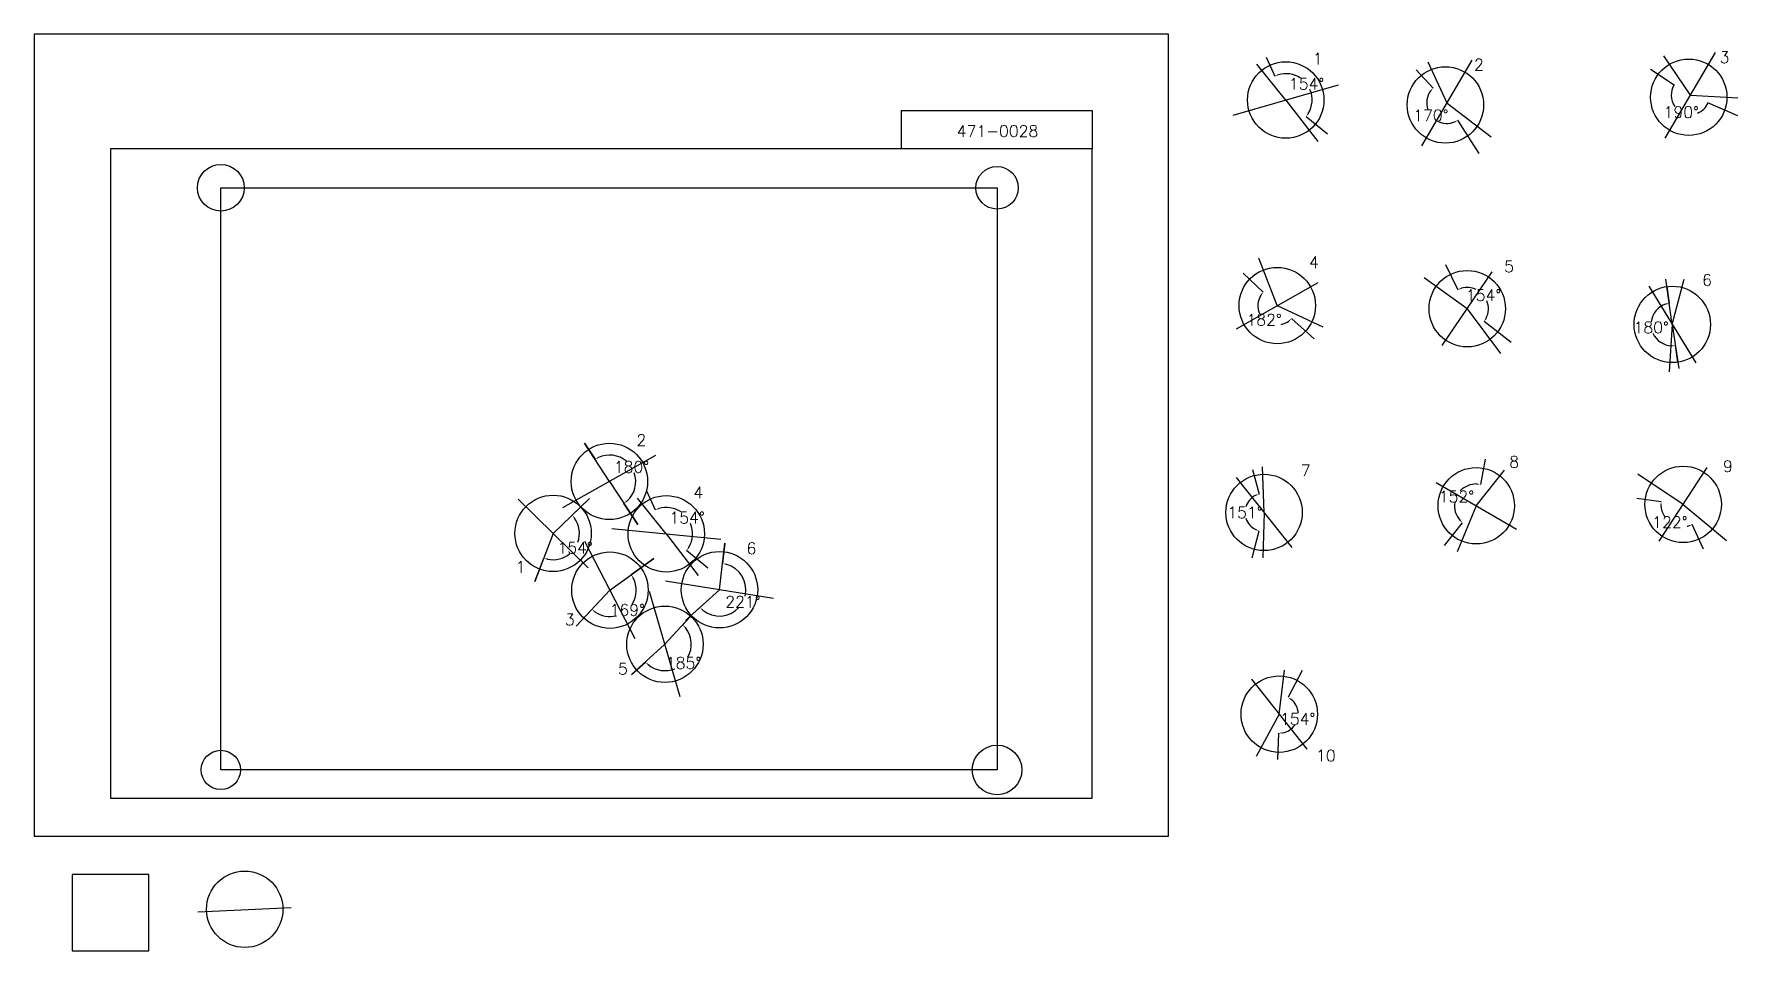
# Model space of a CAD drawing. Extents: x 0 to 2230150, y -150000 to 1050000.
import ezdxf

# ---------------------------------------------------------------- set-up
doc = ezdxf.new("R2010")
doc.units = 0
doc.header["$MEASUREMENT"] = 0
doc.layers.get('0').update_dxf_attribs({"linetype": 'CONTINUOUS'})
doc.layers.get('Defpoints').update_dxf_attribs({"linetype": 'CONTINUOUS'})
for name, color, linetype in [('_0-0_', 7, 'CONTINUOUS'), ('_0-1_V-nasSTD', 7, 'CONTINUOUS'), ('_0-2_番号', 7, 'CONTINUOUS'), ('ADD_LINE', 7, 'CONTINUOUS'), ('文字', 7, 'CONTINUOUS'), ('画像', 7, 'CONTINUOUS')]:
    doc.layers.add(name, color=color, linetype=linetype)
doc.layers.add('位置合わせ用', color=7, linetype='CONTINUOUS', plot=False)
doc.styles.get("Standard").update_dxf_attribs({"font": 'txt', "height": 15000, "bigfont": 'bigfont.shx'})
doc.dimstyles.get("Standard").update_dxf_attribs({"dimtxt": 0.18, "dimasz": 0.18, "dimexe": 0.18, "dimexo": 0.0625, "dimgap": 0.09, "dimtad": 0, "dimtih": 1, "dimtoh": 1, "dimdec": 4, "dimzin": 0, "dimdsep": 46, "dimtxsty": 'Standard', "dimcen": 0.09, "dimadec": 0, "dimazin": 0, "dimtfac": 1, "dimtdec": 4, "dimtofl": 0, "dimtmove": 0, "dimatfit": 3, "dimfxl": 1, "dimtolj": 1, "dimtzin": 0, "dimarcsym": 0})
picture_1 = doc.add_image_def('image1.jpg', size_in_pixel=(800, 600))

# ---------------------------------------------------------------- blocks, each defined once
blk = doc.blocks.new('-000-CCURVE_ORG002')
at = {"layer": '_0-0_', "color": 5, "linetype": 'Continuous'}
for p, q in [((30, -10), (10, -10)), ((10, -10), (10, -30)), ((30, -30), (30, -10)), ((10, -30), (30, -30))]:
    blk.add_line(p, q, dxfattribs=at)
blk = doc.blocks.new('-008-$$ATRU$$11$$背景色$$色$$0_0_0')
at = {"layer": '_0-2_番号'}
blk.add_blockref('-000-CCURVE_ORG002', (0, 0), dxfattribs=at)
blk = doc.blocks.new('*D27')
at = {"layer": 'ADD_LINE', "color": 0, "linetype": 'Continuous', "lineweight": -2}
for p, q in [((1612482, 1019756), (1623866, 995044)), ((1692790, 918934), (1664951, 941812))]:
    blk.add_line(p, q, dxfattribs=at)
for start, end in [(55.935441, 106.423298), (328.898292, 23.176446)]:
    blk.add_arc((1638300, 963714), 34496, start, end, dxfattribs=at)
at = {"layer": 'ADD_LINE', "color": 0}
for points in [[(1628254, 997582), (1628840, 996022), (1623866, 995045)], [(1667157, 946376), (1668518, 945414), (1664951, 941812)]]:
    blk.add_solid(points, dxfattribs=at)
at = {"layer": 'Defpoints', "color": 0}
for p in [(1612482, 1019756), (1638300, 963714), (1672046, 970868), (1692790, 918934)]:
    blk.add_point(p, dxfattribs=at)
at = {"layer": 'ADD_LINE', "color": 0, "linetype": 'Continuous', "insert": (1665608, 984790), "char_height": 15000, "attachment_point": 5}
blk.add_mtext('\\A1;154%%d', dxfattribs=at)
blk = doc.blocks.new('*D28')
at = {"color": 0, "linetype": 'Continuous', "lineweight": -2}
for p, q in [((1809179, 1003391), (1831324, 979396)), ((1891517, 893504), (1863720, 937271))]:
    blk.add_line(p, q, dxfattribs=at)
for start, end in [(143.458517, 199.177328), (242.968088, 291.666013)]:
    blk.add_arc((1849418, 959791), 26678, start, end, dxfattribs=at)
at = {"color": 0}
for points in [[(1828604, 975119), (1827364, 976233), (1831324, 979396)], [(1859646, 934256), (1858888, 935740), (1863721, 937271)]]:
    blk.add_solid(points, dxfattribs=at)
at = {"layer": 'Defpoints', "color": 0}
for p in [(1809179, 1003391), (1849418, 959791), (1823088, 955491), (1891518, 893504)]:
    blk.add_point(p, dxfattribs=at)
at = {"color": 0, "linetype": 'Continuous', "insert": (1828270, 943528), "char_height": 15000, "attachment_point": 5}
blk.add_mtext('\\A1;170%%d', dxfattribs=at)
blk = doc.blocks.new('*D31')
at = {"layer": 'ADD_LINE', "color": 0, "linetype": 'Continuous', "lineweight": -2}
for p, q in [((2115662, 1004203), (2146913, 983688)), ((2230150, 942907), (2190978, 959896))]:
    blk.add_line(p, q, dxfattribs=at)
for start, end in [(146.716384, 215.556167), (291.744567, 336.55299)]:
    blk.add_arc((2167922, 969896), 25131, start, end, dxfattribs=at)
at = {"layer": 'ADD_LINE', "color": 0}
for points in [[(2146913, 983688), (2146913, 983688), (2146913, 983688)], [(2190978, 959896), (2190978, 959896), (2190978, 959896)]]:
    blk.add_solid(points, dxfattribs=at)
at = {"layer": 'Defpoints', "color": 0}
for p in [(2115662, 1004204), (2167922, 969896), (2146156, 957332), (2230150, 942907)]:
    blk.add_point(p, dxfattribs=at)
at = {"layer": 'ADD_LINE', "color": 0, "linetype": 'Continuous', "insert": (2155982, 947782), "char_height": 15000, "attachment_point": 5}
blk.add_mtext('\\A1;190%%d', dxfattribs=at)
blk = doc.blocks.new('*D492')
at = {"color": 0, "linetype": 'Continuous', "lineweight": -2}
for p, q in [((1582560, 737261), (1608834, 712185)), ((1675657, 651191), (1646046, 677753))]:
    blk.add_line(p, q, dxfattribs=at)
for start, end in [(147.654398, 205.986177), (282.024317, 306.788949)]:
    blk.add_arc((1627174, 694681), 25352, start, end, dxfattribs=at)
at = {"color": 0}
for points in [[(1606412, 707733), (1605099, 708759), (1608834, 712185)], [(1642919, 673763), (1641794, 674993), (1646046, 677753)]]:
    blk.add_solid(points, dxfattribs=at)
at = {"layer": 'Defpoints', "color": 0}
for p in [(1582560, 737262), (1627174, 694681), (1602920, 687300), (1675658, 651190)]:
    blk.add_point(p, dxfattribs=at)
at = {"color": 0, "linetype": 'Continuous', "insert": (1609955, 676073), "char_height": 15000, "attachment_point": 5}
blk.add_mtext('\\A1;182%%d', dxfattribs=at)
blk = doc.blocks.new('*D493')
at = {"color": 0, "linetype": 'Continuous', "lineweight": -2}
for p, q in [((1847215, 748386), (1863522, 715452)), ((1933285, 646506), (1897834, 673710))]:
    blk.add_line(p, q, dxfattribs=at)
for start, end in [(64.877904, 105.999917), (332.840982, 21.383423)]:
    blk.add_arc((1875830, 690596), 27737, start, end, dxfattribs=at)
at = {"color": 0}
for points in [[(1867883, 718035), (1868485, 716481), (1863522, 715453)], [(1899804, 678380), (1901213, 677489), (1897835, 673710)]]:
    blk.add_solid(points, dxfattribs=at)
at = {"layer": 'Defpoints', "color": 0}
for p in [(1847214, 748386), (1887525, 715747), (1875830, 690596), (1933286, 646506)]:
    blk.add_point(p, dxfattribs=at)
at = {"color": 0, "linetype": 'Continuous', "insert": (1897257, 708209), "char_height": 15000, "attachment_point": 5}
blk.add_mtext('\\A1;154%%d', dxfattribs=at)
blk = doc.blocks.new('*D494')
at = {"color": 0, "linetype": 'Continuous', "lineweight": -2}
for p, q in [((2097719, 442479), (2129651, 438247)), ((2185031, 375777), (2170441, 407971))]:
    blk.add_line(p, q, dxfattribs=at)
for start, end in [(182.32444, 213.011449), (280.28229, 284.506363)]:
    blk.add_arc((2158450, 434431), 29051, start, end, dxfattribs=at)
at = {"color": 0}
for points in [[(2130255, 433215), (2128590, 433290), (2129651, 438247)], [(2166004, 405520), (2165449, 407092), (2170441, 407970)]]:
    blk.add_solid(points, dxfattribs=at)
at = {"layer": 'Defpoints', "color": 0}
for p in [(2097719, 442479), (2158450, 434431), (2134111, 418569), (2185032, 375776)]:
    blk.add_point(p, dxfattribs=at)
at = {"color": 0, "linetype": 'Continuous', "insert": (2141135, 411104), "char_height": 15000, "attachment_point": 5}
blk.add_mtext('\\A1;122%%d', dxfattribs=at)
blk = doc.blocks.new('*D495')
at = {"color": 0, "linetype": 'Continuous', "lineweight": -2}
for p, q in [((1899485, 493442), (1893065, 460614)), ((1845899, 380648), (1869761, 410403))]:
    blk.add_line(p, q, dxfattribs=at)
for start, end in [(88.997379, 136.834749), (170.916699, 221.208715)]:
    blk.add_arc((1887594, 432640), 28505, start, end, dxfattribs=at)
at = {"color": 0}
for points in [[(1888005, 460311), (1888181, 461969), (1893065, 460615)], [(1865573, 413259), (1866726, 414463), (1869761, 410403)]]:
    blk.add_solid(points, dxfattribs=at)
at = {"layer": 'Defpoints', "color": 0}
for p in [(1899486, 493442), (1869381, 454567), (1887594, 432640), (1845899, 380648)]:
    blk.add_point(p, dxfattribs=at)
at = {"color": 0, "linetype": 'Continuous', "insert": (1861739, 444640), "char_height": 15000, "attachment_point": 5}
blk.add_mtext('\\A1;152%%d', dxfattribs=at)
blk = doc.blocks.new('*D496')
at = {"color": 0, "linetype": 'Continuous', "lineweight": -2}
for p, q in [((1594921, 479957), (1603443, 448007)), ((1594453, 364310), (1603625, 399771))]:
    blk.add_line(p, q, dxfattribs=at)
for start, end in [(116.442259, 162.722612), (197.730428, 243.989803)]:
    blk.add_arc((1609870, 423913), 24936, start, end, dxfattribs=at)
at = {"color": 0}
for points in [[(1599060, 445461), (1598471, 447020), (1603443, 448007)], [(1598646, 400720), (1599223, 402284), (1603625, 399771)]]:
    blk.add_solid(points, dxfattribs=at)
at = {"layer": 'Defpoints', "color": 0}
for p in [(1594921, 479958), (1587247, 434403), (1609870, 423913), (1594453, 364310)]:
    blk.add_point(p, dxfattribs=at)
at = {"color": 0, "linetype": 'Continuous', "insert": (1584933, 423819), "char_height": 15000, "attachment_point": 5}
blk.add_mtext('\\A1;151%%d', dxfattribs=at)
blk = doc.blocks.new('*D497')
at = {"color": 0, "linetype": 'Continuous', "lineweight": -2}
for p, q in [((2137280, 719501), (2140368, 697666)), ((2151611, 620534), (2148379, 642348))]:
    blk.add_line(p, q, dxfattribs=at)
for start, end in [(108.314688, 172.816777), (204.310121, 268.164898)]:
    blk.add_arc((2144282, 669994), 27948, start, end, dxfattribs=at)
at = {"color": 0}
for points in [[(2135690, 695715), (2135310, 697337), (2140368, 697666)], [(2143435, 641228), (2143339, 642892), (2148379, 642348)]]:
    blk.add_solid(points, dxfattribs=at)
at = {"layer": 'Defpoints', "color": 0}
for p in [(2137280, 719501), (2144282, 669994), (2122350, 652671), (2151611, 620534)]:
    blk.add_point(p, dxfattribs=at)
at = {"color": 0, "linetype": 'Continuous', "insert": (2116623, 665988), "char_height": 15000, "attachment_point": 5}
blk.add_mtext('\\A1;180%%d', dxfattribs=at)
blk = doc.blocks.new('*D662')
at = {"color": 0, "linetype": 'Continuous', "lineweight": -2}
for p, q in [((1659684, 217062), (1641346, 182000)), ((1628066, 100544), (1629066, 134978))]:
    blk.add_line(p, q, dxfattribs=at)
for start, end in [(2.755917, 50.881259), (279.845571, 326.395586)]:
    blk.add_arc((1629789, 159904), 24936, start, end, dxfattribs=at)
at = {"color": 0}
for points in [[(1645980, 179947), (1645064, 178555), (1641346, 182001)], [(1633993, 136166), (1634112, 134504), (1629066, 134978)]]:
    blk.add_solid(points, dxfattribs=at)
at = {"layer": 'Defpoints', "color": 0}
for p in [(1659684, 217062), (1629789, 159904), (1648804, 143771), (1628066, 100544)]:
    blk.add_point(p, dxfattribs=at)
at = {"color": 0, "linetype": 'Continuous', "insert": (1653916, 153603), "char_height": 15000, "attachment_point": 5}
blk.add_mtext('\\A1;154%%d', dxfattribs=at)
blk = doc.blocks.new('*D665')
at = {"layer": 'ADD_LINE', "color": 0, "linetype": 'Continuous', "lineweight": -2}
for p, q in [((727201, 442319), (704271, 420371)), ((655553, 333498), (667165, 364247))]:
    blk.add_line(p, q, dxfattribs=at)
for start, end in [(340.482736, 35.434429), (257.623915, 309.741757)]:
    blk.add_arc((679351, 396518), 34496, start, end, dxfattribs=at)
at = {"layer": 'ADD_LINE', "color": 0}
for points in [[(708100, 417049), (706815, 415987), (704271, 420371)], [(672195, 363623), (671721, 362026), (667165, 364247)]]:
    blk.add_solid(points, dxfattribs=at)
at = {"layer": 'Defpoints', "color": 0}
for p in [(727202, 442320), (679351, 396518), (713533, 391878), (655552, 333498)]:
    blk.add_point(p, dxfattribs=at)
at = {"layer": 'ADD_LINE', "color": 0, "linetype": 'Continuous', "insert": (708126, 377494), "char_height": 15000, "attachment_point": 5}
blk.add_mtext('\\A1;154%%d', dxfattribs=at)
blk = doc.blocks.new('*D668')
at = {"layer": 'ADD_LINE', "color": 0, "linetype": 'Continuous', "lineweight": -2}
for p, q in [((720563, 514568), (734286, 493417)), ((790113, 408144), (772017, 435658))]:
    blk.add_line(p, q, dxfattribs=at)
for start, end in [(49.846839, 114.664842), (311.644624, 19.237246)]:
    blk.add_arc((753062, 464479), 34496, start, end, dxfattribs=at)
at = {"layer": 'ADD_LINE', "color": 0}
for points in [[(738265, 496557), (739069, 495097), (734286, 493417)], [(775478, 439362), (776492, 438040), (772017, 435658)]]:
    blk.add_solid(points, dxfattribs=at)
at = {"layer": 'Defpoints', "color": 0}
for p in [(720562, 514568), (768672, 495241), (753062, 464479), (790113, 408144)]:
    blk.add_point(p, dxfattribs=at)
at = {"layer": 'ADD_LINE', "color": 0, "linetype": 'Continuous', "insert": (781942, 483344), "char_height": 15000, "attachment_point": 5}
blk.add_mtext('\\A1;180%%d', dxfattribs=at)
blk = doc.blocks.new('*D671')
at = {"layer": 'ADD_LINE', "color": 0, "linetype": 'Continuous', "lineweight": -2}
for p, q in [((801669, 451975), (813054, 427263)), ((881978, 351153), (854138, 374031))]:
    blk.add_line(p, q, dxfattribs=at)
for start, end in [(55.935441, 106.423298), (328.898292, 23.176446)]:
    blk.add_arc((827488, 395933), 34496, start, end, dxfattribs=at)
at = {"layer": 'ADD_LINE', "color": 0}
for points in [[(817442, 429801), (818028, 428241), (813054, 427264)], [(856344, 378595), (857705, 377633), (854138, 374031)]]:
    blk.add_solid(points, dxfattribs=at)
at = {"layer": 'Defpoints', "color": 0}
for p in [(801669, 451976), (861233, 403087), (827488, 395933), (881978, 351152)]:
    blk.add_point(p, dxfattribs=at)
at = {"layer": 'ADD_LINE', "color": 0, "linetype": 'Continuous', "insert": (854796, 417009), "char_height": 15000, "attachment_point": 5}
blk.add_mtext('\\A1;154%%d', dxfattribs=at)
blk = doc.blocks.new('*D674')
at = {"layer": 'ADD_LINE', "color": 0, "linetype": 'Continuous', "lineweight": -2}
for p, q in [((810991, 363471), (781690, 342337)), ((709346, 274941), (730091, 297019))]:
    blk.add_line(p, q, dxfattribs=at)
for start, end in [(327.728359, 27.489541), (235.094614, 284.355306)]:
    blk.add_arc((753712, 322158), 34496, start, end, dxfattribs=at)
at = {"layer": 'ADD_LINE', "color": 0}
for points in [[(785023, 338518), (783604, 337643), (781690, 342337)], [(734498, 294515), (733448, 293221), (730091, 297019)]]:
    blk.add_solid(points, dxfattribs=at)
at = {"layer": 'Defpoints', "color": 0}
for p in [(810992, 363472), (753712, 322158), (709346, 274941), (761544, 288563)]:
    blk.add_point(p, dxfattribs=at)
at = {"layer": 'ADD_LINE', "color": 0, "linetype": 'Continuous', "insert": (776476, 296239), "char_height": 15000, "attachment_point": 5}
blk.add_mtext('\\A1;169%%d', dxfattribs=at)
blk = doc.blocks.new('*D677')
at = {"layer": 'ADD_LINE', "color": 0, "linetype": 'Continuous', "lineweight": -2}
for p, q in [((904221, 383626), (901136, 357009)), ((852509, 282448), (871554, 299634))]:
    blk.add_line(p, q, dxfattribs=at)
for start, end in [(346.063753, 75.075947), (230.373823, 317.49263)]:
    blk.add_arc((897164, 322743), 34496, start, end, dxfattribs=at)
at = {"layer": 'ADD_LINE', "color": 0}
for points in [[(906204, 356894), (905893, 355257), (901136, 357010)], [(875740, 296776), (874587, 295573), (871554, 299634)]]:
    blk.add_solid(points, dxfattribs=at)
at = {"layer": 'Defpoints', "color": 0}
for p in [(904221, 383626), (897164, 322743), (931176, 328504), (852508, 282448)]:
    blk.add_point(p, dxfattribs=at)
at = {"layer": 'ADD_LINE', "color": 0, "linetype": 'Continuous', "insert": (927825, 306935), "char_height": 15000, "attachment_point": 5}
blk.add_mtext('\\A1;221%%d', dxfattribs=at)
blk = doc.blocks.new('*D680')
at = {"layer": 'ADD_LINE', "color": 0, "linetype": 'Continuous', "lineweight": -2}
for p, q in [((862031, 291041), (848999, 276777)), ((782059, 211624), (800202, 228111))]:
    blk.add_line(p, q, dxfattribs=at)
for start, end in [(330.617634, 39.271699), (230.574197, 292.259375)]:
    blk.add_arc((825731, 251310), 34496, start, end, dxfattribs=at)
at = {"layer": 'ADD_LINE', "color": 0}
for points in [[(853041, 273718), (851831, 272573), (848999, 276777)], [(804398, 225268), (803249, 224060), (800202, 228111)]]:
    blk.add_solid(points, dxfattribs=at)
at = {"layer": 'Defpoints', "color": 0}
for p in [(862031, 291041), (825731, 251310), (859174, 242854), (782059, 211624)]:
    blk.add_point(p, dxfattribs=at)
at = {"layer": 'ADD_LINE', "color": 0, "linetype": 'Continuous', "insert": (850091, 226885), "char_height": 15000, "attachment_point": 5}
blk.add_mtext('\\A1;185%%d', dxfattribs=at)

msp = doc.modelspace()

# ---------------------------------------------------------------- linework, layer by layer
at = {"layer": '_0-1_V-nasSTD', "color": 7, "linetype": 'Continuous'}
for p, q in [((1485000, 1050000), (0, 1050000)), ((0, 1050000), (0, 0)), ((1485000, 1050000), (0, 1050000)), ((0, 1050000), (0, 0)), ((1485000, 0), (1485000, 1050000)), ((1485000, 0), (1485000, 1050000)), ((1135000, 950000), (1135000, 900000)), ((1135000, 950000), (1385000, 950000)), ((1385000, 950000), (1385000, 900000)), ((1385000, 900000), (100000, 900000)), ((100000, 900000), (100000, 50000)), ((1385000, 50000), (1385000, 900000)), ((100000, 50000), (1385000, 50000)), ((0, 0), (1485000, 0)), ((0, 0), (1485000, 0))]:
    msp.add_line(p, q, dxfattribs=at)
at = {"layer": 'ADD_LINE', "color": 5, "linetype": 'Continuous'}
for p, q in [((1638300.12759, 963713.94411), (1600657, 1010465.5)), ((1849417.68706, 959791.40858), (1824731.61592, 1013095)), ((2167921.53926, 969895.92252), (2133337.061, 1021586.01265)), ((1638300.12759, 963713.94411), (1680185.5, 909330)), ((1849417.68706, 959791.40858), (1907070.5, 915461)), ((2167921.53926, 969895.92252), (2230150.4375, 966693.63309)), ((1627173.85936, 694681.42053), (1603053, 756584)), ((1875829.60478, 690595.69901), (1819695, 730821)), ((2144282.17651, 669993.66595), (2135874.84661, 729434.5)), ((2144282.17651, 669993.66595), (2159881.11393, 729434.5)), ((1627173.85936, 694681.42053), (1686782, 666999.5)), ((1875829.60478, 690595.69901), (1919233, 631868.5)), ((2144282.17651, 669993.66595), (2139973.5, 607862)), ((2144282.17651, 669993.66595), (2152852.5, 612158.5)), ((753062.17993, 464478.71601), (720562.5, 514568)), ((1609869.59541, 423912.59025), (1607859.5021, 483624.43754)), ((1887594.19761, 432639.77192), (1924592.5, 479202.5)), ((2158449.59821, 434430.75199), (2099218, 473956.5)), ((753062.17993, 464478.71601), (790113, 408144)), ((679351.25, 396518.44411), (727201.5, 442319.5)), ((827487.75, 395932.94411), (789844.62241, 442684.5)), ((1609869.59541, 423912.59025), (1608159.50179, 364310.06247)), ((1887594.19761, 432639.77192), (1862762, 372404)), ((2158449.59821, 434430.75199), (2215384.5, 387018.5)), ((679351.25, 396518.44411), (655552.5, 333497.5)), ((827487.75, 395932.94411), (869373.12241, 341549)), ((897164.25, 322743.44411), (904221.5, 383626)), ((753712.25, 322157.94411), (810991.5, 363471.5)), ((753712.25, 322157.94411), (709345.5, 274941)), ((897164.25, 322743.44411), (852508.5, 282448)), ((825731.25, 251309.94411), (862031.28679, 291040.95662)), ((825731.25, 251309.94411), (782059, 211624)), ((1629789, 159904), (1636845.5, 217647.28885)), ((1629789, 159904), (1599375.79815, 104642.5))]:
    msp.add_line(p, q, dxfattribs=at)
at = {"layer": 'ADD_LINE', "color": 1, "linetype": 'Continuous'}
for p, q in [((1816519.43706, 903878.65858), (1882315.93706, 1015704.15858)), ((2135023.28926, 913983.17252), (2200819.78926, 1025808.67252)), ((1569397.37759, 943664.44411), (1707202.87759, 983763.44411)), ((1843082.10478, 642335.94901), (1908577.10478, 738855.44901)), ((1573690.48436, 664418.92053), (1680657.23436, 724943.92053)), ((2113351.05151, 720119.29095), (2175213.30151, 619868.04095)), ((692138.44689, 430246.10965), (813985.91296, 498711.32238)), ((1573599.84541, 469670.84025), (1646139.34541, 378154.34025)), ((2126994.59821, 386171.00199), (2189904.59821, 482690.50199)), ((1835025.69761, 463233.02192), (1940162.69761, 402046.52192)), ((633607.67342, 441427.92427), (725094.82658, 351608.96395)), ((756066.98307, 402907.5738), (898908.51693, 388958.31443)), ((786717.41448, 258438.0059), (720707.08552, 385877.88232)), ((845780.75, 182407.19411), (805681.75, 320212.69411)), ((968021.45357, 311393.19699), (826307.04643, 334093.69124)), ((1593519.25, 205662.25), (1666058.75, 114145.75)), ((214262.32302, -98799.56876), (336470.78129, -93322.43898))]:
    msp.add_line(p, q, dxfattribs=at)
at = {"layer": 'ADD_LINE', "color": 5, "linetype": 'ByBlock'}
for centre in [(1638300.12759, 963713.94411), (1847299.84098, 957259.81804), (2165803.69318, 967364.33199), (1627173.85936, 694681.42053), (1875829.60478, 690595.69901), (2144282.17651, 669993.66595), (753062.17993, 464478.71601), (1609869.59541, 423912.59025), (1887594.19761, 432639.77192), (2158449.59821, 434430.75199), (679351.25, 396518.44411), (827487.75, 395932.94411), (753712.25, 322157.94411), (897164.25, 322743.44411), (825731.25, 251309.94411), (1629789, 159904), (275704.61091, -95468.83904)]:
    msp.add_circle(centre, 50000, dxfattribs=at)
at = {"layer": '位置合わせ用', "color": 5, "linetype": 'Continuous'}
for centre, radius in [((244424.4, 848880.595), 30579.2687), ((1260424.4, 848880.595), 27848.33235), ((244424.4, 86880.595), 25672.78835), ((1260424.4, 86880.595), 32483.49996)]:
    msp.add_circle(centre, radius, dxfattribs=at)

# ---------------------------------------------------------------- block references
at = {"layer": '_0-0_', "xscale": 5000, "yscale": 5000, "zscale": 5000}
msp.add_blockref('-008-$$ATRU$$11$$背景色$$色$$0_0_0', (0, 0), dxfattribs=at)

# ---------------------------------------------------------------- texts
at = {"layer": '文字', "color": 5, "linetype": 'Continuous'}
for s, p in [('3', (2206162.5, 1012123.5)), ('1', (1673664.84659, 1010338.61449)), ('2', (1884735.5, 1002469.5)), ('4', (1668695.5, 743754)), ('5', (1924216.5, 738393)), ('6', (2183311.5, 720524.5)), ('2', (788426.89893, 511103.38639)), ('8', (1930840.69761, 482615.93968)), ('9', (2210625.69761, 476897.98348)), ('7', (1657991.59541, 471180.02727)), ('4', (862852.469, 442557.61449)), ('6', (932528.969, 369368.11449)), ('1', (630371.5, 344946.5)), ('3', (694779, 276148)), ('5', (764309, 211741)), ('10', (1677911, 98195.5))]:
    msp.add_text(s, height=15000, dxfattribs=at).set_placement(p)
at = {"layer": '文字', "linetype": 'Continuous'}
msp.add_text('471-0028', height=15000, dxfattribs=at).set_placement((1207698.06436, 915464.91089))

# ---------------------------------------------------------------- dimensions: what is measured, and where the dimension line sits
at = {"color": 5, "linetype": 'Continuous'}
for base, center, p1, p2, picture, middle in [((1823088.23526, 955490.96023), (1849417.68706, 959791.40858), (1809178.77504, 1003391.05715), (1891517.5, 893504), '*D28', (1828269.9978, 943527.67201)), ((1602919.66927, 687300.1765), (1627173.85936, 694681.42053), (1582560, 737261.5), (1675657.5, 651190.5), '*D492', (1609955.37168, 676073.03042)), ((1887525.02456, 715746.55986), (1875829.60478, 690595.69901), (1847214.5, 748386.5), (1933285.5, 646506), '*D493', (1897256.73514, 708208.95339)), ((2122350.14113, 652670.99813), (2144282.17651, 669993.66595), (2137279.85621, 719500.91301), (2151611.40936, 620533.75951), '*D497', (2116622.71578, 665988.26601)), ((1869381.14317, 454567.03326), (1887594.19761, 432639.77192), (1899485.5, 493442.5), (1845899, 380648), '*D495', (1861738.50652, 444639.91276)), ((1587247.09662, 434402.94997), (1609869.59541, 423912.59025), (1594921, 479957.5), (1594452.55209, 364310), '*D496', (1584933.35154, 423818.56891)), ((2134111.47282, 418568.6119), (2158449.59821, 434430.75199), (2097719, 442479), (2185031.5, 375776.5), '*D494', (2141135.0292, 411103.5675)), ((1648803.90553, 143771.4718), (1629789, 159904), (1659684.47103, 217061.94462), (1628066.5, 100544), '*D662', (1653916.18486, 153602.8851))]:
    dim = msp.add_angular_dim_3p(base=base, center=center, p1=p1, p2=p2, dimstyle='Standard', override={"dimasz": 5000, "dimtmove": 2}, dxfattribs=at)
    dim.commit()
    dim.dimension.update_dxf_attribs({"geometry": picture, "text_midpoint": middle})
at = {"layer": 'ADD_LINE', "color": 5, "linetype": 'Continuous'}
for base, center, p1, p2, override, picture, middle in [((1672045.78438, 970867.8893), (1638300.12759, 963713.94411), (1612481.5, 1019756.5), (1692790, 918933.5), {"dimasz": 5000, "dimtmove": 2}, '*D27', (1665608.30751, 984790.2719)), ((2146156.07889, 957332.10205), (2167921.53926, 969895.92252), (2115661.5, 1004203.5), (2230150.5, 942906.93528), {"dimtmove": 2}, '*D31', (2155981.84538, 947781.93238)), ((768671.6357, 495240.5946), (753062.17993, 464478.71601), (720562.5, 514568), (790113, 408144), {"dimasz": 5000, "dimtmove": 2}, '*D668', (781941.80357, 483344.44214)), ((861233.40679, 403086.8893), (827487.75, 395932.94411), (801669.12241, 451975.5), (881977.62241, 351152.5), {"dimasz": 5000, "dimtmove": 2}, '*D671', (854795.92993, 417009.2719)), ((713533.27307, 391877.58395), (679351.25, 396518.44411), (727201.5, 442319.5), (655552.5, 333497.5), {"dimasz": 5000, "dimtmove": 2}, '*D665', (708126.35447, 377493.68007)), ((931175.53587, 328503.71469), (897164.25, 322743.44411), (904221.5, 383626), (852508.5, 282448), {"dimasz": 5000, "dimtmove": 2}, '*D677', (927824.52734, 306935.35512)), ((761543.76451, 288563.06854), (753712.25, 322157.94411), (810991.5, 363471.5), (709345.5, 274941), {"dimasz": 5000, "dimtmove": 2}, '*D674', (776475.83779, 296239.46894)), ((859174.33547, 242853.685), (825731.25, 251309.94411), (862031.28679, 291040.95662), (782059, 211624), {"dimasz": 5000, "dimtmove": 2}, '*D680', (850090.51711, 226885.07175))]:
    dim = msp.add_angular_dim_3p(base=base, center=center, p1=p1, p2=p2, dimstyle='Standard', override=override, dxfattribs=at)
    dim.commit()
    dim.dimension.update_dxf_attribs({"geometry": picture, "text_midpoint": middle})

# ---------------------------------------------------------------- pictures from other files: only their frames are drawn
at = {"layer": '画像', "color": 5, "linetype": 'Continuous'}
image = msp.add_image(picture_1, insert=(244424.4, 86880.595), size_in_units=(1016000, 762000), dxfattribs=at)
image.dxf.flags = 7

doc.saveas('drawing.dxf')
